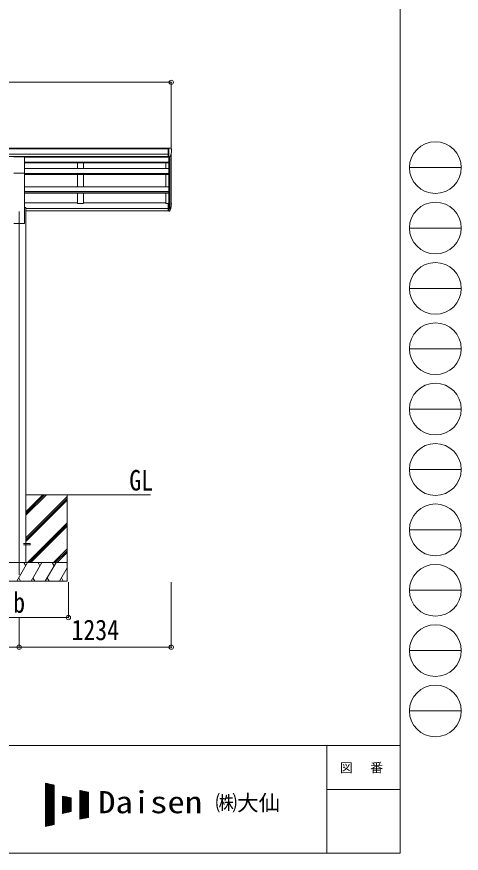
# Model space of a CAD drawing. Units: millimetres at full size; details may follow other scales. Extents: x -9783 to 33754, y -10064 to 6752.
# Drawn here: x 6287 to 9892, y -6828 to -38 of the extents above; entities that cross this region are included whole.
import ezdxf
from ezdxf.enums import TextEntityAlignment as Align

# ---------------------------------------------------------------- set-up
doc = ezdxf.new("R2010")
doc.units = ezdxf.units.MM
doc.header["$LTSCALE"] = 35
doc.header["$PDMODE"] = 32
doc.header["$PDSIZE"] = 35
for name, color, linetype, lineweight in [('0-0_0', 7, 'Continuous', 9), ('0-1_本体', 4, 'Continuous', 9), ('0-2_部品', 7, 'Continuous', 9), ('0-8_PARTS2', 2, 'Continuous', 9), ('0-A_寸法', 6, 'Continuous', 9), ('F-0_240', 7, 'Continuous', 9)]:
    doc.layers.add(name, color=color, linetype=linetype, lineweight=lineweight)
doc.styles.add('ＭＳ ゴシック', font='')
doc.styles.get('ＭＳ ゴシック').set_extended_font_data('MS Gothic')

msp = doc.modelspace()

# ---------------------------------------------------------------- linework, layer by layer
at = {"layer": '0-0_0'}
for p, q in [((6361.2, -3918.87), (7372.4, -3918.87)), ((6361.2, -4084.9), (6527.24, -3918.87)), ((6361.2, -4070.76), (6513.09, -3918.87)), ((6361.2, -4056.61), (6498.95, -3918.87)), ((6361.2, -4268.74), (6696.4, -3933.55)), ((6696.4, -3918.87), (6696.4, -4618.87)), ((6361.2, -4282.89), (6696.4, -3947.69)), ((6361.2, -4297.03), (6696.4, -3961.83)), ((6373.21, -4468.87), (6696.4, -4145.68)), ((6387.35, -4468.87), (6696.4, -4159.82)), ((6401.5, -4468.87), (6696.4, -4173.96)), ((6585.35, -4468.87), (6696.4, -4357.81)), ((6599.49, -4468.87), (6696.4, -4371.95)), ((6613.63, -4468.87), (6696.4, -4386.09)), ((6696.4, -4468.87), (5896.4, -4468.87)), ((6287.56, -4618.87), (6374.16, -4468.87)), ((6359.16, -4494.85), (6344.16, -4468.87)), ((6403.03, -4618.87), (6489.63, -4468.87)), ((6474.63, -4494.85), (6459.63, -4468.87)), ((6518.5, -4618.87), (6605.1, -4468.87)), ((6575.1, -4468.87), (6590.1, -4494.85)), ((6690.57, -4468.87), (6696.4, -4478.97)), ((6633.97, -4618.87), (6696.4, -4510.73)), ((6302.56, -4592.89), (6317.56, -4618.87)), ((6418.03, -4592.89), (6433.03, -4618.87)), ((6533.5, -4592.89), (6548.5, -4618.87)), ((6648.97, -4592.89), (6663.97, -4618.87)), ((5896.4, -4618.87), (6696.4, -4618.87))]:
    msp.add_line(p, q, dxfattribs=at)
at = {"layer": '0-1_本体'}
for p, q in [((1798.7, -1105.89), (7513.7, -1105.89)), ((1798.7, -1111.25), (7513.7, -1111.25)), ((7540.2, -1556.15), (7540.2, -1142.64)), ((1798.7, -1154.76), (7513.7, -1154.77)), ((1798.7, -1172.43), (7513.7, -1172.43)), ((6348.7, -1174.93), (7513.7, -1174.93)), ((6348.7, -1177.77), (7520.2, -1177.77)), ((6348.7, -1219.72), (7520.2, -1219.72)), ((6348.7, -1221.42), (7520.2, -1221.42)), ((6779.2, -1174.93), (6779.2, -1177.77)), ((6829.2, -1174.93), (6829.2, -1177.77)), ((7520.2, -1176.27), (7520.2, -1553.98)), ((7526.2, -1176.79), (7526.2, -1598.42)), ((7535.92, -1161.44), (7535.92, -1580.42)), ((6348.7, -1225.2), (7520.2, -1225.2)), ((6348.7, -1270.62), (7520.2, -1270.62)), ((6779.2, -1225.2), (6779.2, -1270.62)), ((6829.2, -1225.2), (6829.2, -1270.62)), ((7495.2, -1270.62), (7495.2, -1225.2)), ((6348.7, -1715.42), (6348.7, -1308.46)), ((6348.7, -1311.21), (7520.2, -1311.21)), ((6348.7, -1312.9), (7520.2, -1312.9)), ((6348.7, -1319.76), (7520.2, -1319.76)), ((6779.2, -1319.76), (6779.2, -1418.86)), ((6829.2, -1319.76), (6829.2, -1418.86)), ((7495.2, -1418.86), (7495.2, -1319.76)), ((6348.7, -1418.86), (7520.2, -1418.86)), ((6348.7, -1458), (7520.2, -1458)), ((6348.7, -1459.67), (7520.2, -1459.67)), ((6348.7, -1469.32), (7520.2, -1469.32)), ((6779.2, -1469.32), (6779.2, -1554.81)), ((7495.2, -1554.81), (7495.2, -1469.32)), ((6348.7, -1549.6), (6779.2, -1549.6)), ((6829.2, -1549.6), (7495.2, -1549.6)), ((7513.7, -1554.81), (7495.2, -1554.81)), ((6348.7, -1585.42), (6361.2, -1585.42)), ((6361.2, -1585.42), (6361.2, -4465.42)), ((6361.2, -1593.9), (7513.7, -1593.9)), ((6361.2, -1595.29), (7513.7, -1595.29)), ((6361.2, -1612.46), (7513.7, -1612.46)), ((6263.7, -1715.42), (6348.7, -1715.42))]:
    msp.add_line(p, q, dxfattribs=at)
msp.add_lwpolyline([(6829.2, -1469.32), (6829.2, -1554.81), (6779.2, -1554.81)], dxfattribs=at)
at = {"layer": '0-2_部品'}
for p, q in [((7513.7, -1104.29), (7503.7, -1104.37)), ((7503.7, -1105.89), (7503.7, -1104.37)), ((7513.7, -1176.27), (7513.7, -1104.29)), ((7532.2, -1104.29), (7513.7, -1104.29)), ((7520.2, -1177.27), (7520.2, -1104.29)), ((7532.2, -1104.29), (7534.54, -1104.43)), ((7535.29, -1104.85), (7539.36, -1110.66)), ((7542.2, -1113.66), (7542.2, -1114.29)), ((6263.7, -1174.31), (6348.7, -1174.31)), ((6348.7, -1308.46), (6348.7, -1174.31)), ((7513.7, -1176.27), (7520.2, -1176.27)), ((7520.2, -1177.27), (7525.41, -1176.95)), ((7527.83, -1175.46), (7537.1, -1159.39)), ((6263.7, -1308.46), (6348.7, -1308.46)), ((7513.7, -1553.57), (7513.7, -1614.63)), ((7513.7, -1553.57), (7520.2, -1553.57)), ((7520.2, -1553.57), (7520.2, -1615.45)), ((7513.7, -1591.88), (7520.2, -1591.88)), ((7513.7, -1597.28), (7520.2, -1597.28)), ((7513.7, -1614.63), (7520.2, -1614.63)), ((7520.2, -1598.28), (7525.34, -1598.28)), ((7520.2, -1600.28), (7525.05, -1600.28)), ((7520.2, -1615.45), (7525.05, -1615.45)), ((7526.64, -1597.53), (7536.39, -1579.12)), ((7537.81, -1579.61), (7527.65, -1598.78)), ((7535.23, -1596.47), (7527.65, -1613.95))]:
    msp.add_line(p, q, dxfattribs=at)
at = {"layer": '0-2_部品', "color": 4}
msp.add_line((6396, -4314.37), (6341.2, -4314.37), dxfattribs=at)
msp.add_lwpolyline([(6396, -4314.37), (6396, -4323.37), (6341.2, -4323.37)], dxfattribs=at)
at = {"layer": '0-2_部品'}
for centre, radius, start, end in [((7534.48, -1105.43), 1, 35, 86.5), ((7340.2, -1114.29), 202, 347.09739, 0), ((7539.2, -1113.66), 3, 0, 87), ((7525.23, -1173.96), 3, 273.5, 330), ((7452.26, -1553.16), 88.05, 342.78929, 2.77608), ((7451.54, -1557.44), 89.07, 345.58812, 5.50424), ((7525.05, -1597.28), 3, 270, 330), ((7525.05, -1612.45), 3, 270, 330), ((7525.34, -1596.78), 1.5, 270, 330), ((7406.99, -1560.39), 133.22, 344.28698, 356.72013)]:
    msp.add_arc(centre, radius, start, end, dxfattribs=at)
at = {"layer": '0-8_PARTS2'}
msp.add_line((6306.2, -1619.37), (6306.2, -4569.36), dxfattribs=at)
at = {"layer": '0-A_寸法'}
for p, q in [((1772.2, -570.51), (7540.2, -570.51)), ((7540.2, -570.51), (7540.2, -1116.13)), ((6706.2, -4915.26), (6706.2, -4626.29)), ((7540.2, -5155.23), (7540.2, -4626.29)), ((5906.2, -4915.26), (6706.2, -4915.26)), ((6306.2, -5155.23), (6306.2, -4915.26)), ((3006.2, -5155.23), (6306.2, -5155.23)), ((6306.2, -5155.23), (7540.2, -5155.23))]:
    msp.add_line(p, q, dxfattribs=at)
for p in [(7540.2, -570.51), (6706.2, -4915.26), (6306.2, -5155.23), (7540.2, -5155.23)]:
    msp.add_point(p, dxfattribs=at)
at = {"layer": 'F-0_240', "color": 5}
for p, q in [((9396.97, 6751.9), (9396.97, -6828.1)), ((-9783.03, -5953.1), (9396.97, -5953.1)), ((8801.97, -5953.1), (8801.97, -6828.1)), ((8801.97, -6311.85), (9396.97, -6311.85)), ((-9783.03, -6828.1), (9396.97, -6828.1))]:
    msp.add_line(p, q, dxfattribs=at)
at = {"layer": 'F-0_240', "color": 4}
for p, q in [((9471.77, -1263.1), (9891.77, -1263.1)), ((9471.77, -1753.1), (9891.77, -1753.1)), ((9471.77, -2243.1), (9891.77, -2243.1)), ((9471.77, -2733.1), (9891.77, -2733.1)), ((9471.77, -3223.1), (9891.77, -3223.1)), ((9471.77, -3713.1), (9891.77, -3713.1)), ((9471.77, -4203.1), (9891.77, -4203.1)), ((9471.77, -4693.1), (9891.77, -4693.1)), ((9471.77, -5183.1), (9891.77, -5183.1)), ((9471.77, -5673.1), (9891.77, -5673.1))]:
    msp.add_line(p, q, dxfattribs=at)
at = {"layer": 'F-0_240'}
for p, q in [((6519.04, -6259.47), (6589.04, -6274.05)), ((6519.04, -6259.47), (6519.04, -6609.47)), ((6519.04, -6262.76), (6534.85, -6262.76)), ((6519.04, -6266.26), (6551.65, -6266.26)), ((6519.04, -6269.76), (6568.45, -6269.76)), ((6519.04, -6273.26), (6585.25, -6273.26)), ((6519.04, -6276.76), (6589.04, -6276.76)), ((6519.04, -6280.26), (6589.04, -6280.26)), ((6519.04, -6283.76), (6589.04, -6283.76)), ((6519.04, -6287.26), (6589.04, -6287.26)), ((6519.04, -6290.76), (6589.04, -6290.76)), ((6519.04, -6294.26), (6589.04, -6294.26)), ((6519.04, -6297.76), (6589.04, -6297.76)), ((6519.04, -6301.26), (6589.04, -6301.26)), ((6519.04, -6304.76), (6589.04, -6304.76)), ((6519.04, -6308.26), (6589.04, -6308.26)), ((6519.04, -6311.76), (6589.04, -6311.76)), ((6521.12, -6609.03), (6521.12, -6259.9)), ((6524.62, -6608.3), (6524.62, -6260.63)), ((6528.12, -6607.58), (6528.12, -6261.36)), ((6531.62, -6606.85), (6531.62, -6262.09)), ((6535.12, -6606.12), (6535.12, -6262.81)), ((6538.62, -6605.39), (6538.62, -6263.54)), ((6542.12, -6604.66), (6542.12, -6264.27)), ((6545.62, -6603.93), (6545.62, -6265)), ((6549.12, -6603.2), (6549.12, -6265.73)), ((6552.62, -6602.47), (6552.62, -6266.46)), ((6556.12, -6601.74), (6556.12, -6267.19)), ((6559.62, -6601.01), (6559.62, -6267.92)), ((6563.12, -6600.28), (6563.12, -6268.65)), ((6566.62, -6599.55), (6566.62, -6269.38)), ((6570.12, -6598.83), (6570.12, -6270.11)), ((6573.62, -6598.1), (6573.62, -6270.84)), ((6577.12, -6597.37), (6577.12, -6271.56)), ((6580.62, -6596.64), (6580.62, -6272.29)), ((6584.12, -6595.91), (6584.12, -6273.02)), ((6587.62, -6595.18), (6587.62, -6273.75)), ((6589.04, -6274.05), (6589.04, -6594.88)), ((6519.04, -6315.26), (6589.04, -6315.26)), ((6519.04, -6318.76), (6589.04, -6318.76)), ((6519.04, -6322.26), (6589.04, -6322.26)), ((6519.04, -6325.76), (6589.04, -6325.76)), ((6519.04, -6329.26), (6589.04, -6329.26)), ((6519.04, -6332.76), (6589.04, -6332.76)), ((6519.04, -6336.26), (6589.04, -6336.26)), ((6519.04, -6339.76), (6589.04, -6339.76)), ((6519.04, -6343.26), (6589.04, -6343.26)), ((6519.04, -6346.76), (6589.04, -6346.76)), ((6519.04, -6350.26), (6589.04, -6350.26)), ((6519.04, -6353.76), (6589.04, -6353.76)), ((6519.04, -6357.26), (6589.04, -6357.26)), ((6519.04, -6360.76), (6589.04, -6360.76)), ((6519.04, -6364.26), (6589.04, -6364.26)), ((6519.04, -6367.76), (6589.04, -6367.76)), ((6519.04, -6371.26), (6589.04, -6371.26)), ((6519.04, -6374.76), (6589.04, -6374.76)), ((6519.04, -6378.26), (6589.04, -6378.26)), ((6519.04, -6381.76), (6589.04, -6381.76)), ((6659.04, -6364.47), (6729.04, -6379.05)), ((6659.04, -6364.47), (6659.04, -6504.47)), ((6659.04, -6367.76), (6674.85, -6367.76)), ((6659.04, -6371.26), (6691.65, -6371.26)), ((6659.04, -6374.76), (6708.45, -6374.76)), ((6659.04, -6378.26), (6725.25, -6378.26)), ((6659.04, -6381.76), (6729.04, -6381.76)), ((6661.12, -6504.03), (6661.12, -6364.9)), ((6664.62, -6503.3), (6664.62, -6365.63)), ((6668.12, -6502.58), (6668.12, -6366.36)), ((6671.62, -6501.85), (6671.62, -6367.09)), ((6675.12, -6501.12), (6675.12, -6367.81)), ((6678.62, -6500.39), (6678.62, -6368.54)), ((6682.12, -6499.66), (6682.12, -6369.27)), ((6685.62, -6498.93), (6685.62, -6370)), ((6689.12, -6498.2), (6689.12, -6370.73)), ((6692.62, -6497.47), (6692.62, -6371.46)), ((6696.12, -6496.74), (6696.12, -6372.19)), ((6699.62, -6496.01), (6699.62, -6372.92)), ((6703.12, -6495.28), (6703.12, -6373.65)), ((6706.62, -6494.55), (6706.62, -6374.38)), ((6710.12, -6493.83), (6710.12, -6375.11)), ((6713.62, -6493.1), (6713.62, -6375.84)), ((6717.12, -6492.37), (6717.12, -6376.56)), ((6720.62, -6491.64), (6720.62, -6377.29)), ((6724.12, -6490.91), (6724.12, -6378.02)), ((6727.62, -6490.18), (6727.62, -6378.75)), ((6729.04, -6379.05), (6729.04, -6489.88)), ((6799.04, -6317.8), (6869.04, -6332.38)), ((6799.04, -6317.8), (6799.04, -6551.13)), ((6799.04, -6318.76), (6803.65, -6318.76)), ((6799.04, -6322.26), (6820.45, -6322.26)), ((6799.04, -6325.76), (6837.25, -6325.76)), ((6799.04, -6329.26), (6854.05, -6329.26)), ((6799.04, -6332.76), (6869.04, -6332.76)), ((6799.04, -6336.26), (6869.04, -6336.26)), ((6799.04, -6339.76), (6869.04, -6339.76)), ((6799.04, -6343.26), (6869.04, -6343.26)), ((6799.04, -6346.76), (6869.04, -6346.76)), ((6799.04, -6350.26), (6869.04, -6350.26)), ((6799.04, -6353.76), (6869.04, -6353.76)), ((6799.04, -6357.26), (6869.04, -6357.26)), ((6799.04, -6360.76), (6869.04, -6360.76)), ((6799.04, -6364.26), (6869.04, -6364.26)), ((6799.04, -6367.76), (6869.04, -6367.76)), ((6799.04, -6371.26), (6869.04, -6371.26)), ((6799.04, -6374.76), (6869.04, -6374.76)), ((6799.04, -6378.26), (6869.04, -6378.26)), ((6799.04, -6381.76), (6869.04, -6381.76)), ((6801.12, -6550.7), (6801.12, -6318.23)), ((6804.62, -6549.97), (6804.62, -6318.96)), ((6808.12, -6549.24), (6808.12, -6319.69)), ((6811.62, -6548.51), (6811.62, -6320.42)), ((6815.12, -6547.78), (6815.12, -6321.15)), ((6818.62, -6547.05), (6818.62, -6321.88)), ((6822.12, -6546.33), (6822.12, -6322.61)), ((6825.62, -6545.6), (6825.62, -6323.34)), ((6829.12, -6544.87), (6829.12, -6324.06)), ((6832.62, -6544.14), (6832.62, -6324.79)), ((6836.12, -6543.41), (6836.12, -6325.52)), ((6839.62, -6542.68), (6839.62, -6326.25)), ((6843.12, -6541.95), (6843.12, -6326.98)), ((6846.62, -6541.22), (6846.62, -6327.71)), ((6850.12, -6540.49), (6850.12, -6328.44)), ((6853.62, -6539.76), (6853.62, -6329.17)), ((6857.12, -6539.03), (6857.12, -6329.9)), ((6860.62, -6538.3), (6860.62, -6330.63)), ((6864.12, -6537.58), (6864.12, -6331.36)), ((6867.62, -6536.85), (6867.62, -6332.09)), ((6869.04, -6332.38), (6869.04, -6536.55)), ((6519.04, -6385.26), (6589.04, -6385.26)), ((6519.04, -6388.76), (6589.04, -6388.76)), ((6519.04, -6392.26), (6589.04, -6392.26)), ((6519.04, -6395.76), (6589.04, -6395.76)), ((6519.04, -6399.26), (6589.04, -6399.26)), ((6519.04, -6402.76), (6589.04, -6402.76)), ((6519.04, -6406.26), (6589.04, -6406.26)), ((6519.04, -6409.76), (6589.04, -6409.76)), ((6519.04, -6413.26), (6589.04, -6413.26)), ((6519.04, -6416.76), (6589.04, -6416.76)), ((6519.04, -6420.26), (6589.04, -6420.26)), ((6519.04, -6423.76), (6589.04, -6423.76)), ((6519.04, -6427.26), (6589.04, -6427.26)), ((6519.04, -6430.76), (6589.04, -6430.76)), ((6519.04, -6434.26), (6589.04, -6434.26)), ((6519.04, -6437.76), (6589.04, -6437.76)), ((6519.04, -6441.26), (6589.04, -6441.26)), ((6519.04, -6444.76), (6589.04, -6444.76)), ((6519.04, -6448.26), (6589.04, -6448.26)), ((6659.04, -6385.26), (6729.04, -6385.26)), ((6659.04, -6388.76), (6729.04, -6388.76)), ((6659.04, -6392.26), (6729.04, -6392.26)), ((6659.04, -6395.76), (6729.04, -6395.76)), ((6659.04, -6399.26), (6729.04, -6399.26)), ((6659.04, -6402.76), (6729.04, -6402.76)), ((6659.04, -6406.26), (6729.04, -6406.26)), ((6659.04, -6409.76), (6729.04, -6409.76)), ((6659.04, -6413.26), (6729.04, -6413.26)), ((6659.04, -6416.76), (6729.04, -6416.76)), ((6659.04, -6420.26), (6729.04, -6420.26)), ((6659.04, -6423.76), (6729.04, -6423.76)), ((6659.04, -6427.26), (6729.04, -6427.26)), ((6659.04, -6430.76), (6729.04, -6430.76)), ((6659.04, -6434.26), (6729.04, -6434.26)), ((6659.04, -6437.76), (6729.04, -6437.76)), ((6659.04, -6441.26), (6729.04, -6441.26)), ((6659.04, -6444.76), (6729.04, -6444.76)), ((6659.04, -6448.26), (6729.04, -6448.26)), ((6799.04, -6385.26), (6869.04, -6385.26)), ((6799.04, -6388.76), (6869.04, -6388.76)), ((6799.04, -6392.26), (6869.04, -6392.26)), ((6799.04, -6395.76), (6869.04, -6395.76)), ((6799.04, -6399.26), (6869.04, -6399.26)), ((6799.04, -6402.76), (6869.04, -6402.76)), ((6799.04, -6406.26), (6869.04, -6406.26)), ((6799.04, -6409.76), (6869.04, -6409.76)), ((6799.04, -6413.26), (6869.04, -6413.26)), ((6799.04, -6416.76), (6869.04, -6416.76)), ((6799.04, -6420.26), (6869.04, -6420.26)), ((6799.04, -6423.76), (6869.04, -6423.76)), ((6799.04, -6427.26), (6869.04, -6427.26)), ((6799.04, -6430.76), (6869.04, -6430.76)), ((6799.04, -6434.26), (6869.04, -6434.26)), ((6799.04, -6437.76), (6869.04, -6437.76)), ((6799.04, -6441.26), (6869.04, -6441.26)), ((6799.04, -6444.76), (6869.04, -6444.76)), ((6799.04, -6448.26), (6869.04, -6448.26)), ((6519.04, -6451.76), (6589.04, -6451.76)), ((6519.04, -6455.26), (6589.04, -6455.26)), ((6519.04, -6458.76), (6589.04, -6458.76)), ((6519.04, -6462.26), (6589.04, -6462.26)), ((6519.04, -6465.76), (6589.04, -6465.76)), ((6519.04, -6469.26), (6589.04, -6469.26)), ((6519.04, -6472.76), (6589.04, -6472.76)), ((6519.04, -6476.26), (6589.04, -6476.26)), ((6519.04, -6479.76), (6589.04, -6479.76)), ((6519.04, -6483.26), (6589.04, -6483.26)), ((6519.04, -6486.76), (6589.04, -6486.76)), ((6519.04, -6490.26), (6589.04, -6490.26)), ((6519.04, -6493.76), (6589.04, -6493.76)), ((6519.04, -6497.26), (6589.04, -6497.26)), ((6519.04, -6500.76), (6589.04, -6500.76)), ((6519.04, -6504.26), (6589.04, -6504.26)), ((6519.04, -6507.76), (6589.04, -6507.76)), ((6519.04, -6511.26), (6589.04, -6511.26)), ((6519.04, -6514.76), (6589.04, -6514.76)), ((6519.04, -6518.26), (6589.04, -6518.26)), ((6659.04, -6451.76), (6729.04, -6451.76)), ((6659.04, -6455.26), (6729.04, -6455.26)), ((6659.04, -6458.76), (6729.04, -6458.76)), ((6659.04, -6462.26), (6729.04, -6462.26)), ((6659.04, -6465.76), (6729.04, -6465.76)), ((6659.04, -6469.26), (6729.04, -6469.26)), ((6659.04, -6472.76), (6729.04, -6472.76)), ((6659.04, -6476.26), (6729.04, -6476.26)), ((6659.04, -6479.76), (6729.04, -6479.76)), ((6659.04, -6483.26), (6729.04, -6483.26)), ((6659.04, -6486.76), (6729.04, -6486.76)), ((6659.04, -6504.47), (6729.04, -6489.88)), ((6659.04, -6490.26), (6727.23, -6490.26)), ((6659.04, -6493.76), (6710.43, -6493.76)), ((6659.04, -6497.26), (6693.63, -6497.26)), ((6659.04, -6500.76), (6676.83, -6500.76)), ((6659.04, -6504.26), (6660.03, -6504.26)), ((6799.04, -6451.76), (6869.04, -6451.76)), ((6799.04, -6455.26), (6869.04, -6455.26)), ((6799.04, -6458.76), (6869.04, -6458.76)), ((6799.04, -6462.26), (6869.04, -6462.26)), ((6799.04, -6465.76), (6869.04, -6465.76)), ((6799.04, -6469.26), (6869.04, -6469.26)), ((6799.04, -6472.76), (6869.04, -6472.76)), ((6799.04, -6476.26), (6869.04, -6476.26)), ((6799.04, -6479.76), (6869.04, -6479.76)), ((6799.04, -6483.26), (6869.04, -6483.26)), ((6799.04, -6486.76), (6869.04, -6486.76)), ((6799.04, -6490.26), (6869.04, -6490.26)), ((6799.04, -6493.76), (6869.04, -6493.76)), ((6799.04, -6497.26), (6869.04, -6497.26)), ((6799.04, -6500.76), (6869.04, -6500.76)), ((6799.04, -6504.26), (6869.04, -6504.26)), ((6799.04, -6507.76), (6869.04, -6507.76)), ((6799.04, -6511.26), (6869.04, -6511.26)), ((6799.04, -6514.76), (6869.04, -6514.76)), ((6799.04, -6518.26), (6869.04, -6518.26)), ((6519.04, -6521.76), (6589.04, -6521.76)), ((6519.04, -6525.26), (6589.04, -6525.26)), ((6519.04, -6528.76), (6589.04, -6528.76)), ((6519.04, -6532.26), (6589.04, -6532.26)), ((6519.04, -6535.76), (6589.04, -6535.76)), ((6519.04, -6539.26), (6589.04, -6539.26)), ((6519.04, -6542.76), (6589.04, -6542.76)), ((6519.04, -6546.26), (6589.04, -6546.26)), ((6519.04, -6549.76), (6589.04, -6549.76)), ((6519.04, -6553.26), (6589.04, -6553.26)), ((6519.04, -6556.76), (6589.04, -6556.76)), ((6519.04, -6560.26), (6589.04, -6560.26)), ((6519.04, -6563.76), (6589.04, -6563.76)), ((6519.04, -6567.26), (6589.04, -6567.26)), ((6519.04, -6570.76), (6589.04, -6570.76)), ((6519.04, -6574.26), (6589.04, -6574.26)), ((6519.04, -6577.76), (6589.04, -6577.76)), ((6519.04, -6581.26), (6589.04, -6581.26)), ((6519.04, -6584.76), (6589.04, -6584.76)), ((6799.04, -6521.76), (6869.04, -6521.76)), ((6799.04, -6525.26), (6869.04, -6525.26)), ((6799.04, -6528.76), (6869.04, -6528.76)), ((6799.04, -6532.26), (6869.04, -6532.26)), ((6799.04, -6535.76), (6869.04, -6535.76)), ((6869.04, -6536.55), (6799.04, -6551.13)), ((6799.04, -6539.26), (6856.03, -6539.26)), ((6799.04, -6542.76), (6839.23, -6542.76)), ((6799.04, -6546.26), (6822.43, -6546.26)), ((6799.04, -6549.76), (6805.63, -6549.76)), ((6519.04, -6588.26), (6589.04, -6588.26)), ((6519.04, -6591.76), (6589.04, -6591.76)), ((6589.04, -6594.88), (6519.04, -6609.47)), ((6519.04, -6595.26), (6587.23, -6595.26)), ((6519.04, -6598.76), (6570.43, -6598.76)), ((6519.04, -6602.26), (6553.63, -6602.26)), ((6519.04, -6605.76), (6536.83, -6605.76)), ((6519.04, -6609.26), (6520.03, -6609.26))]:
    msp.add_line(p, q, dxfattribs=at)
at = {"layer": 'F-0_240', "color": 4}
for centre in [(9681.77, -1263.1), (9681.77, -1753.1), (9681.77, -2243.1), (9681.77, -2733.1), (9681.77, -3223.1), (9681.77, -3713.1), (9681.77, -4203.1), (9681.77, -4693.1), (9681.77, -5183.1), (9681.77, -5673.1)]:
    msp.add_circle(centre, 210, dxfattribs=at)

# ---------------------------------------------------------------- texts
at = {"layer": '0-0_0', "style": 'ＭＳ ゴシック', "width": 0.85}
msp.add_text('GL', height=166.8, dxfattribs=at).set_placement((7199.62, -3933.8), align=Align.BOTTOM_LEFT)
at = {"layer": '0-A_寸法', "color": 7, "style": 'ＭＳ ゴシック', "width": 0.85}
for s, p in [('b', (6258.08, -4925.76)), ('1234', (6730.7, -5148.23))]:
    msp.add_text(s, height=166.8, dxfattribs=at).set_placement(p, align=Align.BOTTOM_LEFT)
at = {"layer": 'F-0_240', "style": 'ＭＳ ゴシック', "width": 1.15}
msp.add_text('Daisen', height=179.6, dxfattribs=at).set_placement((6947.05, -6556.97), align=Align.BOTTOM_LEFT)
at = {"layer": 'F-0_240', "style": 'ＭＳ ゴシック'}
msp.add_text('㈱大仙\u3000', height=128.3, dxfattribs=at).set_placement((7898.35, -6521.97), align=Align.BOTTOM_LEFT)
at = {"layer": 'F-0_240', "insert": (8906.97, -6180.6), "char_height": 76.98, "attachment_point": 7, "style": 'ＭＳ ゴシック'}
msp.add_mtext('\\T1.17;図\u3000番', dxfattribs=at)

doc.saveas('drawing.dxf')
